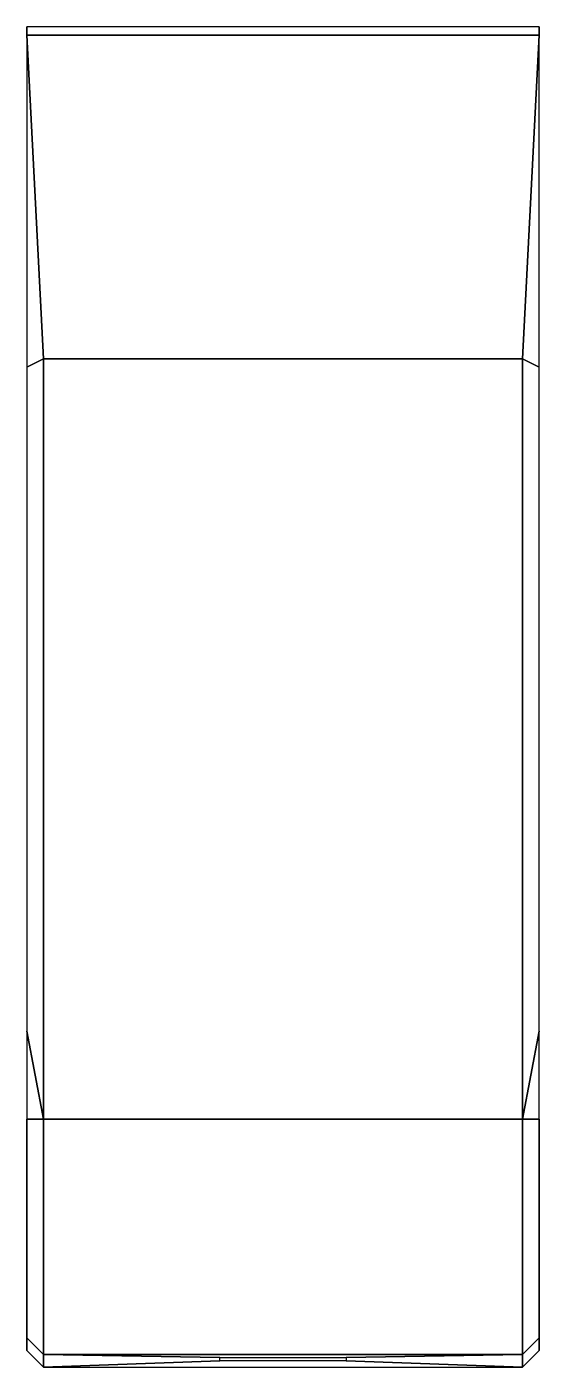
# Model space of a CAD drawing. Extents: x -0.61 to 0.61, y -1.79 to 1.4.
import ezdxf

# ---------------------------------------------------------------- set-up
doc = ezdxf.new("R2010")
doc.units = 0
doc.layers.add('TENT', color=3, linetype='CONTINUOUS')

msp = doc.modelspace()

# ---------------------------------------------------------------- linework, layer by layer
at = {"layer": 'TENT'}
for points in [[(-0.61, 1.38, 1.69), (0.61, 1.38, 1.69), (0.61, 1.4, 1.68), (-0.61, 1.4, 1.68)], [(-0.61, 0.59, 1.73), (-0.57, 0.61, 1.87), (-0.61, 1.38, 1.69), (-0.61, 1.4, 1.68)], [(-0.57, 0.61, 1.87), (0.57, 0.61, 1.87), (0.61, 1.38, 1.69), (-0.61, 1.38, 1.69)], [(0.61, 1.4, 1.68), (0.61, 1.38, 1.69), (0.57, 0.61, 1.87), (0.61, 0.59, 1.73)], [(-0.61, -0.99, 1.73), (-0.57, -1.2, 1.87), (-0.57, 0.61, 1.87), (-0.61, 0.59, 1.73)], [(-0.57, -1.2, 1.87), (0.57, -1.2, 1.87), (0.57, 0.61, 1.87), (-0.57, 0.61, 1.87)], [(0.61, 0.59, 1.73), (0.57, 0.61, 1.87), (0.57, -1.2, 1.87), (0.61, -0.99, 1.73)], [(-0.61, -1.2, 1.69), (-0.57, -1.2, 1.87), (-0.57, -1.2, 1.87), (-0.61, -0.99, 1.73)], [(0.61, -0.99, 1.73), (0.57, -1.2, 1.87), (0.57, -1.2, 1.87), (0.61, -1.2, 1.69)], [(-0.61, -1.75, 1.29), (-0.61, -1.72, 1.59), (-0.61, -1.2, 1.69), (-0.61, -1.2, 1.29)], [(-0.61, -1.72, 1.59), (-0.57, -1.76, 1.73), (-0.57, -1.2, 1.87), (-0.61, -1.2, 1.69)], [(-0.57, -1.76, 1.73), (0.57, -1.76, 1.73), (0.57, -1.2, 1.87), (-0.57, -1.2, 1.87)], [(0.61, -1.2, 1.69), (0.57, -1.2, 1.87), (0.57, -1.76, 1.73), (0.61, -1.72, 1.59)], [(0.61, -1.2, 1.29), (0.61, -1.2, 1.69), (0.61, -1.72, 1.59), (0.61, -1.75, 1.29)], [(-0.57, -1.79, 1.29), (-0.57, -1.76, 1.73), (-0.61, -1.72, 1.59), (-0.61, -1.75, 1.29)], [(0.61, -1.75, 1.29), (0.61, -1.72, 1.59), (0.57, -1.76, 1.73), (0.57, -1.79, 1.29)], [(-0.15, -1.7668, 1.63), (0.15, -1.7668, 1.63), (0.57, -1.76, 1.73), (-0.57, -1.76, 1.73)], [(-0.15, -1.775, 1.51), (-0.15, -1.7668, 1.63), (-0.57, -1.76, 1.73), (-0.57, -1.79, 1.29)], [(0.57, -1.79, 1.29), (0.15, -1.775, 1.51), (-0.15, -1.775, 1.51), (-0.57, -1.79, 1.29)], [(0.57, -1.79, 1.29), (0.57, -1.76, 1.73), (0.15, -1.7668, 1.63), (0.15, -1.775, 1.51)]]:
    msp.add_3dface(points, dxfattribs=at)

doc.saveas('drawing.dxf')
